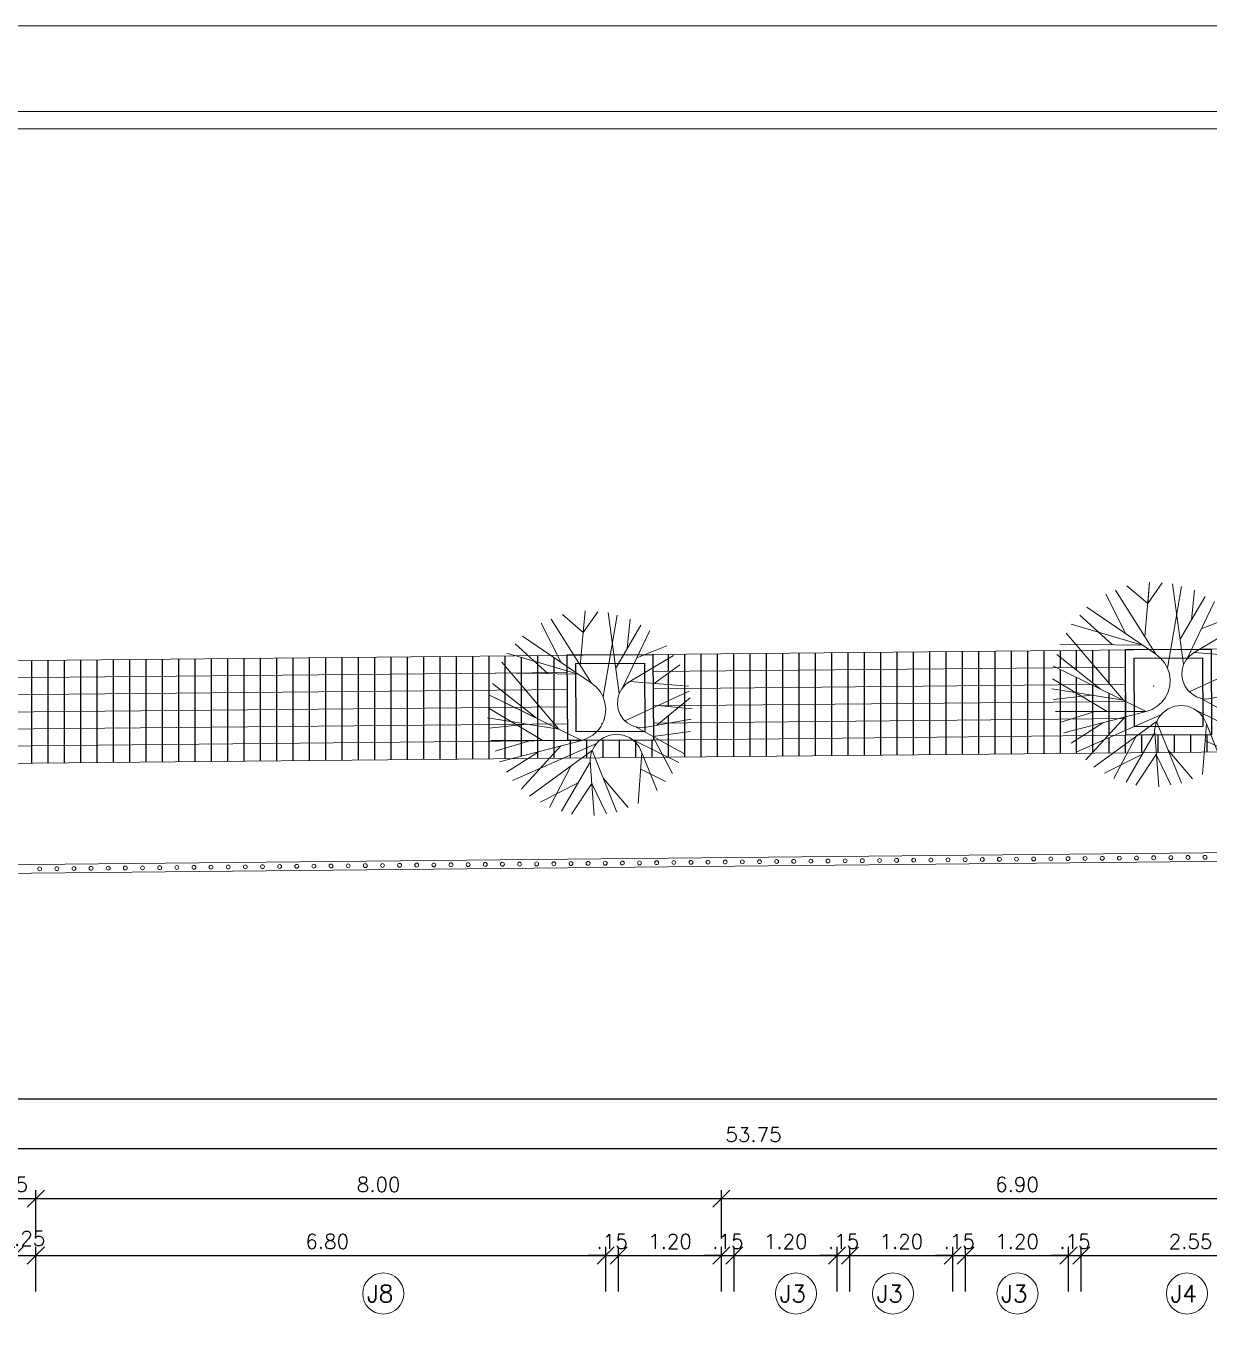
# Model space of a CAD drawing. Header units: millimetres. Extents: x 521 to 1055, y 261 to 520.
# Drawn here: x 685.69 to 699.49, y 504.78 to 519.88 of the extents above; entities that cross this region are included whole.
import ezdxf

# ---------------------------------------------------------------- set-up
doc = ezdxf.new("R2010")
doc.units = ezdxf.units.MM
doc.linetypes.add('CONTINU', pattern=[0])
doc.layers.add('0.1', color=8, linetype='Continuous', lineweight=13)
doc.styles.add('ROMANS', font='romans')
doc.styles.get("Standard").update_dxf_attribs({"font": 'romans.shx'})
doc.dimstyles.new('Fares Eng - 50', dxfattribs={"dimscale": 2, "dimtxt": 0.085, "dimasz": 0.1, "dimexe": 0.05, "dimexo": 0.05, "dimgap": 0.04, "dimtad": 1, "dimzin": 4, "dimdsep": 46, "dimtxsty": 'ROMANS', "dimblk1": 'OBLIQUE', "dimblk2": 'OBLIQUE', "dimsah": 1, "dimcen": 0.05, "dimdle": 0.05, "dimclrd": 8, "dimclre": 8, "dimclrt": 8, "dimaunit": 1, "dimadec": 0, "dimazin": 0, "dimtfac": 1, "dimtix": 1, "dimtmove": 2, "dimatfit": 0, "dimldrblk": 'OPEN90', "dimfxl": 1, "dimtolj": 1, "dimtzin": 0, "dimarcsym": 0})
pattern_1 = [(90, (279.22985, 358.23872), (-0.1905, 1e-17), [])]

# ---------------------------------------------------------------- blocks, each defined once
blk = doc.blocks.new('_OBLIQUE')
at = {"color": 0, "linetype": 'ByBlock'}
blk.add_line((-0.5, -0.5), (0.5, 0.5), dxfattribs=at)
blk = doc.blocks.new('*D34')
at = {"layer": '0.1', "color": 8, "linetype": 'CONTINU', "lineweight": -2, "transparency": 16777216}
for p, q in [((685.553, 505.115), (685.553, 505.634)), ((685.803, 505.115), (685.803, 505.634)), ((685.453, 505.534), (685.903, 505.534))]:
    blk.add_line(p, q, dxfattribs=at)
at = {"layer": 'DEFPOINTS', "color": 0, "linetype": 'CONTINU', "lineweight": -2, "transparency": 16777216}
for p in [(685.803, 505.534), (685.553, 505.015), (685.803, 505.015)]:
    blk.add_point(p, dxfattribs=at)
at = {"layer": '0.1', "color": 8, "linetype": 'CONTINU', "lineweight": -2, "transparency": 16777216, "xscale": 0.2, "yscale": 0.2, "zscale": 0.2, "rotation": 180}
blk.add_blockref('_OBLIQUE', (685.553, 505.534), dxfattribs=at)
at = {"layer": '0.1', "color": 8, "linetype": 'CONTINU', "lineweight": -2, "transparency": 16777216, "xscale": 0.2, "yscale": 0.2, "zscale": 0.2}
blk.add_blockref('_OBLIQUE', (685.803, 505.534), dxfattribs=at)
at = {"layer": '0.1', "color": 8, "linetype": 'CONTINU', "transparency": 16777216, "insert": (685.731, 505.734), "char_height": 0.17, "attachment_point": 5, "style": 'ROMANS'}
blk.add_mtext('\\A1;.25', dxfattribs=at)
blk = doc.blocks.new('_Open90')
at = {"color": 0, "linetype": 'ByBlock', "lineweight": -2}
for p, q in [((0, 0), (-1, 0)), ((-0.5, 0.5), (0, 0)), ((0, 0), (-0.5, -0.5))]:
    blk.add_line(p, q, dxfattribs=at)
blk = doc.blocks.new('*D35')
at = {"layer": '0.1', "color": 8, "linetype": 'CONTINU', "lineweight": -2, "transparency": 16777216}
for p, q in [((685.803, 505.115), (685.803, 505.634)), ((692.603, 505.115), (692.603, 505.634)), ((685.703, 505.534), (692.703, 505.534))]:
    blk.add_line(p, q, dxfattribs=at)
at = {"layer": 'DEFPOINTS', "color": 0, "linetype": 'CONTINU', "lineweight": -2, "transparency": 16777216}
for p in [(692.603, 505.534), (685.803, 505.015), (692.603, 505.015)]:
    blk.add_point(p, dxfattribs=at)
at = {"layer": '0.1', "color": 8, "linetype": 'CONTINU', "lineweight": -2, "transparency": 16777216, "xscale": 0.2, "yscale": 0.2, "zscale": 0.2, "rotation": 180}
blk.add_blockref('_OBLIQUE', (685.803, 505.534), dxfattribs=at)
at = {"layer": '0.1', "color": 8, "linetype": 'CONTINU', "lineweight": -2, "transparency": 16777216, "xscale": 0.2, "yscale": 0.2, "zscale": 0.2}
blk.add_blockref('_OBLIQUE', (692.603, 505.534), dxfattribs=at)
at = {"layer": '0.1', "color": 8, "linetype": 'CONTINU', "transparency": 16777216, "insert": (689.203, 505.699), "char_height": 0.17, "attachment_point": 5, "style": 'ROMANS'}
blk.add_mtext('\\A1;6.80', dxfattribs=at)
blk = doc.blocks.new('*D36')
at = {"layer": '0.1', "color": 8, "linetype": 'CONTINU', "lineweight": -2, "transparency": 16777216}
for p, q in [((692.453, 505.115), (692.453, 505.634)), ((692.603, 505.115), (692.603, 505.634)), ((692.453, 505.534), (692.253, 505.534)), ((692.453, 505.534), (692.603, 505.534)), ((692.603, 505.534), (692.803, 505.534))]:
    blk.add_line(p, q, dxfattribs=at)
at = {"layer": 'DEFPOINTS', "color": 0, "linetype": 'CONTINU', "lineweight": -2, "transparency": 16777216}
for p in [(692.603, 505.534), (692.453, 505.015), (692.603, 505.015)]:
    blk.add_point(p, dxfattribs=at)
at = {"layer": '0.1', "color": 8, "linetype": 'CONTINU', "lineweight": -2, "transparency": 16777216, "xscale": 0.2, "yscale": 0.2, "zscale": 0.2}
blk.add_blockref('_OBLIQUE', (692.453, 505.534), dxfattribs=at)
at = {"layer": '0.1', "color": 8, "linetype": 'CONTINU', "lineweight": -2, "transparency": 16777216, "xscale": 0.2, "yscale": 0.2, "zscale": 0.2, "rotation": 180}
blk.add_blockref('_OBLIQUE', (692.603, 505.534), dxfattribs=at)
at = {"layer": '0.1', "color": 8, "linetype": 'CONTINU', "transparency": 16777216, "insert": (692.528, 505.699), "char_height": 0.17, "attachment_point": 5, "style": 'ROMANS'}
blk.add_mtext('\\A1;.15', dxfattribs=at)
blk = doc.blocks.new('*D37')
at = {"layer": '0.1', "color": 8, "linetype": 'CONTINU', "lineweight": -2, "transparency": 16777216}
for p, q in [((692.603, 505.115), (692.603, 505.634)), ((693.803, 505.115), (693.803, 505.634)), ((692.503, 505.534), (693.903, 505.534))]:
    blk.add_line(p, q, dxfattribs=at)
at = {"layer": 'DEFPOINTS', "color": 0, "linetype": 'CONTINU', "lineweight": -2, "transparency": 16777216}
for p in [(693.803, 505.534), (692.603, 505.015), (693.803, 505.015)]:
    blk.add_point(p, dxfattribs=at)
at = {"layer": '0.1', "color": 8, "linetype": 'CONTINU', "lineweight": -2, "transparency": 16777216, "xscale": 0.2, "yscale": 0.2, "zscale": 0.2, "rotation": 180}
blk.add_blockref('_OBLIQUE', (692.603, 505.534), dxfattribs=at)
at = {"layer": '0.1', "color": 8, "linetype": 'CONTINU', "lineweight": -2, "transparency": 16777216, "xscale": 0.2, "yscale": 0.2, "zscale": 0.2}
blk.add_blockref('_OBLIQUE', (693.803, 505.534), dxfattribs=at)
at = {"layer": '0.1', "color": 8, "linetype": 'CONTINU', "transparency": 16777216, "insert": (693.203, 505.699), "char_height": 0.17, "attachment_point": 5, "style": 'ROMANS'}
blk.add_mtext('\\A1;1.20', dxfattribs=at)
blk = doc.blocks.new('*D38')
at = {"layer": '0.1', "color": 8, "linetype": 'CONTINU', "lineweight": -2, "transparency": 16777216}
for p, q in [((693.803, 505.115), (693.803, 505.634)), ((693.953, 505.115), (693.953, 505.634)), ((693.803, 505.534), (693.603, 505.534)), ((693.803, 505.534), (693.953, 505.534)), ((693.953, 505.534), (694.153, 505.534))]:
    blk.add_line(p, q, dxfattribs=at)
at = {"layer": 'DEFPOINTS', "color": 0, "linetype": 'CONTINU', "lineweight": -2, "transparency": 16777216}
for p in [(693.953, 505.534), (693.803, 505.015), (693.953, 505.015)]:
    blk.add_point(p, dxfattribs=at)
at = {"layer": '0.1', "color": 8, "linetype": 'CONTINU', "lineweight": -2, "transparency": 16777216, "xscale": 0.2, "yscale": 0.2, "zscale": 0.2}
blk.add_blockref('_OBLIQUE', (693.803, 505.534), dxfattribs=at)
at = {"layer": '0.1', "color": 8, "linetype": 'CONTINU', "lineweight": -2, "transparency": 16777216, "xscale": 0.2, "yscale": 0.2, "zscale": 0.2, "rotation": 180}
blk.add_blockref('_OBLIQUE', (693.953, 505.534), dxfattribs=at)
at = {"layer": '0.1', "color": 8, "linetype": 'CONTINU', "transparency": 16777216, "insert": (693.878, 505.699), "char_height": 0.17, "attachment_point": 5, "style": 'ROMANS'}
blk.add_mtext('\\A1;.15', dxfattribs=at)
blk = doc.blocks.new('*D39')
at = {"layer": '0.1', "color": 8, "linetype": 'CONTINU', "lineweight": -2, "transparency": 16777216}
for p, q in [((693.953, 505.115), (693.953, 505.634)), ((695.153, 505.115), (695.153, 505.634)), ((693.853, 505.534), (695.253, 505.534))]:
    blk.add_line(p, q, dxfattribs=at)
at = {"layer": 'DEFPOINTS', "color": 0, "linetype": 'CONTINU', "lineweight": -2, "transparency": 16777216}
for p in [(695.153, 505.534), (693.953, 505.015), (695.153, 505.015)]:
    blk.add_point(p, dxfattribs=at)
at = {"layer": '0.1', "color": 8, "linetype": 'CONTINU', "lineweight": -2, "transparency": 16777216, "xscale": 0.2, "yscale": 0.2, "zscale": 0.2, "rotation": 180}
blk.add_blockref('_OBLIQUE', (693.953, 505.534), dxfattribs=at)
at = {"layer": '0.1', "color": 8, "linetype": 'CONTINU', "lineweight": -2, "transparency": 16777216, "xscale": 0.2, "yscale": 0.2, "zscale": 0.2}
blk.add_blockref('_OBLIQUE', (695.153, 505.534), dxfattribs=at)
at = {"layer": '0.1', "color": 8, "linetype": 'CONTINU', "transparency": 16777216, "insert": (694.553, 505.699), "char_height": 0.17, "attachment_point": 5, "style": 'ROMANS'}
blk.add_mtext('\\A1;1.20', dxfattribs=at)
blk = doc.blocks.new('*D40')
at = {"layer": '0.1', "color": 8, "linetype": 'CONTINU', "lineweight": -2, "transparency": 16777216}
for p, q in [((695.153, 505.115), (695.153, 505.634)), ((695.303, 505.115), (695.303, 505.634)), ((695.153, 505.534), (694.953, 505.534)), ((695.153, 505.534), (695.303, 505.534)), ((695.303, 505.534), (695.503, 505.534))]:
    blk.add_line(p, q, dxfattribs=at)
at = {"layer": 'DEFPOINTS', "color": 0, "linetype": 'CONTINU', "lineweight": -2, "transparency": 16777216}
for p in [(695.303, 505.534), (695.153, 505.015), (695.303, 505.015)]:
    blk.add_point(p, dxfattribs=at)
at = {"layer": '0.1', "color": 8, "linetype": 'CONTINU', "lineweight": -2, "transparency": 16777216, "xscale": 0.2, "yscale": 0.2, "zscale": 0.2}
blk.add_blockref('_OBLIQUE', (695.153, 505.534), dxfattribs=at)
at = {"layer": '0.1', "color": 8, "linetype": 'CONTINU', "lineweight": -2, "transparency": 16777216, "xscale": 0.2, "yscale": 0.2, "zscale": 0.2, "rotation": 180}
blk.add_blockref('_OBLIQUE', (695.303, 505.534), dxfattribs=at)
at = {"layer": '0.1', "color": 8, "linetype": 'CONTINU', "transparency": 16777216, "insert": (695.228, 505.699), "char_height": 0.17, "attachment_point": 5, "style": 'ROMANS'}
blk.add_mtext('\\A1;.15', dxfattribs=at)
blk = doc.blocks.new('*D41')
at = {"layer": '0.1', "color": 8, "linetype": 'CONTINU', "lineweight": -2, "transparency": 16777216}
for p, q in [((695.303, 505.115), (695.303, 505.634)), ((696.503, 505.115), (696.503, 505.634)), ((695.203, 505.534), (696.603, 505.534))]:
    blk.add_line(p, q, dxfattribs=at)
at = {"layer": 'DEFPOINTS', "color": 0, "linetype": 'CONTINU', "lineweight": -2, "transparency": 16777216}
for p in [(696.503, 505.534), (695.303, 505.015), (696.503, 505.015)]:
    blk.add_point(p, dxfattribs=at)
at = {"layer": '0.1', "color": 8, "linetype": 'CONTINU', "lineweight": -2, "transparency": 16777216, "xscale": 0.2, "yscale": 0.2, "zscale": 0.2, "rotation": 180}
blk.add_blockref('_OBLIQUE', (695.303, 505.534), dxfattribs=at)
at = {"layer": '0.1', "color": 8, "linetype": 'CONTINU', "lineweight": -2, "transparency": 16777216, "xscale": 0.2, "yscale": 0.2, "zscale": 0.2}
blk.add_blockref('_OBLIQUE', (696.503, 505.534), dxfattribs=at)
at = {"layer": '0.1', "color": 8, "linetype": 'CONTINU', "transparency": 16777216, "insert": (695.903, 505.699), "char_height": 0.17, "attachment_point": 5, "style": 'ROMANS'}
blk.add_mtext('\\A1;1.20', dxfattribs=at)
blk = doc.blocks.new('*D42')
at = {"layer": '0.1', "color": 8, "linetype": 'CONTINU', "lineweight": -2, "transparency": 16777216}
for p, q in [((696.503, 505.115), (696.503, 505.634)), ((696.653, 505.115), (696.653, 505.634)), ((696.503, 505.534), (696.303, 505.534)), ((696.503, 505.534), (696.653, 505.534)), ((696.653, 505.534), (696.853, 505.534))]:
    blk.add_line(p, q, dxfattribs=at)
at = {"layer": 'DEFPOINTS', "color": 0, "linetype": 'CONTINU', "lineweight": -2, "transparency": 16777216}
for p in [(696.653, 505.534), (696.503, 505.015), (696.653, 505.015)]:
    blk.add_point(p, dxfattribs=at)
at = {"layer": '0.1', "color": 8, "linetype": 'CONTINU', "lineweight": -2, "transparency": 16777216, "xscale": 0.2, "yscale": 0.2, "zscale": 0.2}
blk.add_blockref('_OBLIQUE', (696.503, 505.534), dxfattribs=at)
at = {"layer": '0.1', "color": 8, "linetype": 'CONTINU', "lineweight": -2, "transparency": 16777216, "xscale": 0.2, "yscale": 0.2, "zscale": 0.2, "rotation": 180}
blk.add_blockref('_OBLIQUE', (696.653, 505.534), dxfattribs=at)
at = {"layer": '0.1', "color": 8, "linetype": 'CONTINU', "transparency": 16777216, "insert": (696.578, 505.699), "char_height": 0.17, "attachment_point": 5, "style": 'ROMANS'}
blk.add_mtext('\\A1;.15', dxfattribs=at)
blk = doc.blocks.new('*D43')
at = {"layer": '0.1', "color": 8, "linetype": 'CONTINU', "lineweight": -2, "transparency": 16777216}
for p, q in [((696.653, 505.115), (696.653, 505.634)), ((697.853, 505.115), (697.853, 505.634)), ((696.553, 505.534), (697.953, 505.534))]:
    blk.add_line(p, q, dxfattribs=at)
at = {"layer": 'DEFPOINTS', "color": 0, "linetype": 'CONTINU', "lineweight": -2, "transparency": 16777216}
for p in [(697.853, 505.534), (696.653, 505.015), (697.853, 505.015)]:
    blk.add_point(p, dxfattribs=at)
at = {"layer": '0.1', "color": 8, "linetype": 'CONTINU', "lineweight": -2, "transparency": 16777216, "xscale": 0.2, "yscale": 0.2, "zscale": 0.2, "rotation": 180}
blk.add_blockref('_OBLIQUE', (696.653, 505.534), dxfattribs=at)
at = {"layer": '0.1', "color": 8, "linetype": 'CONTINU', "lineweight": -2, "transparency": 16777216, "xscale": 0.2, "yscale": 0.2, "zscale": 0.2}
blk.add_blockref('_OBLIQUE', (697.853, 505.534), dxfattribs=at)
at = {"layer": '0.1', "color": 8, "linetype": 'CONTINU', "transparency": 16777216, "insert": (697.253, 505.699), "char_height": 0.17, "attachment_point": 5, "style": 'ROMANS'}
blk.add_mtext('\\A1;1.20', dxfattribs=at)
blk = doc.blocks.new('*D44')
at = {"layer": '0.1', "color": 8, "linetype": 'CONTINU', "lineweight": -2, "transparency": 16777216}
for p, q in [((697.853, 505.115), (697.853, 505.634)), ((698.003, 505.115), (698.003, 505.634)), ((697.853, 505.534), (697.653, 505.534)), ((697.853, 505.534), (698.003, 505.534)), ((698.003, 505.534), (698.203, 505.534))]:
    blk.add_line(p, q, dxfattribs=at)
at = {"layer": 'DEFPOINTS', "color": 0, "linetype": 'CONTINU', "lineweight": -2, "transparency": 16777216}
for p in [(698.003, 505.534), (697.853, 505.015), (698.003, 505.015)]:
    blk.add_point(p, dxfattribs=at)
at = {"layer": '0.1', "color": 8, "linetype": 'CONTINU', "lineweight": -2, "transparency": 16777216, "xscale": 0.2, "yscale": 0.2, "zscale": 0.2}
blk.add_blockref('_OBLIQUE', (697.853, 505.534), dxfattribs=at)
at = {"layer": '0.1', "color": 8, "linetype": 'CONTINU', "lineweight": -2, "transparency": 16777216, "xscale": 0.2, "yscale": 0.2, "zscale": 0.2, "rotation": 180}
blk.add_blockref('_OBLIQUE', (698.003, 505.534), dxfattribs=at)
at = {"layer": '0.1', "color": 8, "linetype": 'CONTINU', "transparency": 16777216, "insert": (697.928, 505.699), "char_height": 0.17, "attachment_point": 5, "style": 'ROMANS'}
blk.add_mtext('\\A1;.15', dxfattribs=at)
blk = doc.blocks.new('*D45')
at = {"layer": '0.1', "color": 8, "linetype": 'CONTINU', "lineweight": -2, "transparency": 16777216}
for p, q in [((698.003, 505.115), (698.003, 505.634)), ((700.553, 505.115), (700.553, 505.634)), ((697.903, 505.534), (700.653, 505.534))]:
    blk.add_line(p, q, dxfattribs=at)
at = {"layer": 'DEFPOINTS', "color": 0, "linetype": 'CONTINU', "lineweight": -2, "transparency": 16777216}
for p in [(700.553, 505.534), (698.003, 505.015), (700.553, 505.015)]:
    blk.add_point(p, dxfattribs=at)
at = {"layer": '0.1', "color": 8, "linetype": 'CONTINU', "lineweight": -2, "transparency": 16777216, "xscale": 0.2, "yscale": 0.2, "zscale": 0.2, "rotation": 180}
blk.add_blockref('_OBLIQUE', (698.003, 505.534), dxfattribs=at)
at = {"layer": '0.1', "color": 8, "linetype": 'CONTINU', "lineweight": -2, "transparency": 16777216, "xscale": 0.2, "yscale": 0.2, "zscale": 0.2}
blk.add_blockref('_OBLIQUE', (700.553, 505.534), dxfattribs=at)
at = {"layer": '0.1', "color": 8, "linetype": 'CONTINU', "transparency": 16777216, "insert": (699.278, 505.699), "char_height": 0.17, "attachment_point": 5, "style": 'ROMANS'}
blk.add_mtext('\\A1;2.55', dxfattribs=at)
blk = doc.blocks.new('*D60')
at = {"layer": '0.1', "color": 8, "linetype": 'CONTINU', "lineweight": -2, "transparency": 16777216}
for p, q in [((685.253, 505.734), (685.253, 506.299)), ((685.803, 505.734), (685.803, 506.299)), ((685.153, 506.199), (685.903, 506.199))]:
    blk.add_line(p, q, dxfattribs=at)
at = {"layer": 'DEFPOINTS', "color": 0, "linetype": 'CONTINU', "lineweight": -2, "transparency": 16777216}
for p in [(685.803, 506.199), (685.253, 505.634), (685.803, 505.634)]:
    blk.add_point(p, dxfattribs=at)
at = {"layer": '0.1', "color": 8, "linetype": 'CONTINU', "lineweight": -2, "transparency": 16777216, "xscale": 0.2, "yscale": 0.2, "zscale": 0.2, "rotation": 180}
blk.add_blockref('_OBLIQUE', (685.253, 506.199), dxfattribs=at)
at = {"layer": '0.1', "color": 8, "linetype": 'CONTINU', "lineweight": -2, "transparency": 16777216, "xscale": 0.2, "yscale": 0.2, "zscale": 0.2}
blk.add_blockref('_OBLIQUE', (685.803, 506.199), dxfattribs=at)
at = {"layer": '0.1', "color": 8, "linetype": 'CONTINU', "transparency": 16777216, "insert": (685.528, 506.364), "char_height": 0.17, "attachment_point": 5, "style": 'ROMANS'}
blk.add_mtext('\\A1;.55', dxfattribs=at)
blk = doc.blocks.new('*D61')
at = {"layer": '0.1', "color": 8, "linetype": 'CONTINU', "lineweight": -2, "transparency": 16777216}
for p, q in [((685.803, 505.734), (685.803, 506.299)), ((693.803, 505.734), (693.803, 506.299)), ((685.703, 506.199), (693.903, 506.199))]:
    blk.add_line(p, q, dxfattribs=at)
at = {"layer": 'DEFPOINTS', "color": 0, "linetype": 'CONTINU', "lineweight": -2, "transparency": 16777216}
for p in [(693.803, 506.199), (685.803, 505.634), (693.803, 505.634)]:
    blk.add_point(p, dxfattribs=at)
at = {"layer": '0.1', "color": 8, "linetype": 'CONTINU', "lineweight": -2, "transparency": 16777216, "xscale": 0.2, "yscale": 0.2, "zscale": 0.2, "rotation": 180}
blk.add_blockref('_OBLIQUE', (685.803, 506.199), dxfattribs=at)
at = {"layer": '0.1', "color": 8, "linetype": 'CONTINU', "lineweight": -2, "transparency": 16777216, "xscale": 0.2, "yscale": 0.2, "zscale": 0.2}
blk.add_blockref('_OBLIQUE', (693.803, 506.199), dxfattribs=at)
at = {"layer": '0.1', "color": 8, "linetype": 'CONTINU', "transparency": 16777216, "insert": (689.803, 506.364), "char_height": 0.17, "attachment_point": 5, "style": 'ROMANS'}
blk.add_mtext('\\A1;8.00', dxfattribs=at)
blk = doc.blocks.new('*D62')
at = {"layer": '0.1', "color": 8, "linetype": 'CONTINU', "lineweight": -2, "transparency": 16777216}
for p, q in [((693.803, 505.734), (693.803, 506.299)), ((700.703, 505.734), (700.703, 506.299)), ((693.703, 506.199), (700.803, 506.199))]:
    blk.add_line(p, q, dxfattribs=at)
at = {"layer": 'DEFPOINTS', "color": 0, "linetype": 'CONTINU', "lineweight": -2, "transparency": 16777216}
for p in [(700.703, 506.199), (693.803, 505.634), (700.703, 505.634)]:
    blk.add_point(p, dxfattribs=at)
at = {"layer": '0.1', "color": 8, "linetype": 'CONTINU', "lineweight": -2, "transparency": 16777216, "xscale": 0.2, "yscale": 0.2, "zscale": 0.2, "rotation": 180}
blk.add_blockref('_OBLIQUE', (693.803, 506.199), dxfattribs=at)
at = {"layer": '0.1', "color": 8, "linetype": 'CONTINU', "lineweight": -2, "transparency": 16777216, "xscale": 0.2, "yscale": 0.2, "zscale": 0.2}
blk.add_blockref('_OBLIQUE', (700.703, 506.199), dxfattribs=at)
at = {"layer": '0.1', "color": 8, "linetype": 'CONTINU', "transparency": 16777216, "insert": (697.253, 506.364), "char_height": 0.17, "attachment_point": 5, "style": 'ROMANS'}
blk.add_mtext('\\A1;6.90', dxfattribs=at)
blk = doc.blocks.new('*D66')
at = {"layer": '0.1', "color": 8, "linetype": 'CONTINU', "lineweight": -2, "transparency": 16777216}
for p, q in [((721.153, 506.78), (667.203, 506.78)), ((667.303, 506.399), (667.303, 506.88)), ((721.053, 506.299), (721.053, 506.88))]:
    blk.add_line(p, q, dxfattribs=at)
at = {"layer": 'DEFPOINTS', "color": 0, "linetype": 'CONTINU', "lineweight": -2, "transparency": 16777216}
for p in [(667.303, 506.78), (667.303, 506.299), (721.053, 506.199)]:
    blk.add_point(p, dxfattribs=at)
at = {"layer": '0.1', "color": 8, "linetype": 'CONTINU', "lineweight": -2, "transparency": 16777216, "xscale": 0.2, "yscale": 0.2, "zscale": 0.2, "rotation": 180}
blk.add_blockref('_OBLIQUE', (667.303, 506.78), dxfattribs=at)
at = {"layer": '0.1', "color": 8, "linetype": 'CONTINU', "lineweight": -2, "transparency": 16777216, "xscale": 0.2, "yscale": 0.2, "zscale": 0.2}
blk.add_blockref('_OBLIQUE', (721.053, 506.78), dxfattribs=at)
at = {"layer": '0.1', "color": 8, "linetype": 'CONTINU', "transparency": 16777216, "insert": (694.178, 506.945), "char_height": 0.17, "attachment_point": 5, "style": 'ROMANS'}
blk.add_mtext('\\A1;53.75', dxfattribs=at)
blk = doc.blocks.new('*D68')
at = {"layer": '0.1', "color": 8, "linetype": 'CONTINU', "lineweight": -2, "transparency": 16777216}
for p, q in [((667.203, 507.364), (755.553, 507.364)), ((667.303, 506.98), (667.303, 507.464)), ((755.453, 506.98), (755.453, 507.464))]:
    blk.add_line(p, q, dxfattribs=at)
at = {"layer": 'DEFPOINTS', "color": 0, "linetype": 'CONTINU', "lineweight": -2, "transparency": 16777216}
for p in [(755.453, 507.364), (667.303, 506.88), (755.453, 506.88)]:
    blk.add_point(p, dxfattribs=at)
at = {"layer": '0.1', "color": 8, "linetype": 'CONTINU', "lineweight": -2, "transparency": 16777216, "xscale": 0.2, "yscale": 0.2, "zscale": 0.2, "rotation": 180}
blk.add_blockref('_OBLIQUE', (667.303, 507.364), dxfattribs=at)
at = {"layer": '0.1', "color": 8, "linetype": 'CONTINU', "lineweight": -2, "transparency": 16777216, "xscale": 0.2, "yscale": 0.2, "zscale": 0.2}
blk.add_blockref('_OBLIQUE', (755.453, 507.364), dxfattribs=at)
at = {"layer": '0.1', "color": 8, "linetype": 'CONTINU', "transparency": 16777216, "insert": (711.378, 507.529), "char_height": 0.17, "attachment_point": 5, "style": 'ROMANS'}
blk.add_mtext('\\A1;88.15', dxfattribs=at)
blk = doc.blocks.new('ARV1')
for p, q in [((-0.1407, 1.4161), (0.0989, 1.7605)), ((0.4634, 0.4005), (0.2709, 1.7498)), ((-0.5054, 0.9113), (-0.8423, 1.5681)), ((0.1949, 0.3431), (0.4235, 1.7048)), ((0.4031, 0.8237), (0.8191, 1.5396)), ((0.5923, 1.1492), (0.6377, 1.6415)), ((0.5168, 0.4952), (0.9711, 1.4544)), ((-0.7238, 0.7245), (-1.2729, 1.2194)), ((0.755, 0.9984), (1.2545, 1.1977)), ((1.0437, 0.573), (1.4738, 0.8844)), ((0.5591, -0.0523), (1.6313, 0.447)), ((1.095, -0.1252), (1.6493, 0.337)), ((-0.8061, -0.388), (-1.7211, 0.152)), ((1.1112, 0.2048), (1.6793, 0.1529)), ((-1.0745, -0.1172), (-1.7031, -0.1904)), ((0.7476, -0.1574), (1.5471, -0.5954)), ((0.8557, -0.1699), (1.6686, -0.0184)), ((-1.0074, -0.3893), (-1.5974, -0.572)), ((0.6958, -0.3704), (1.4637, -0.7442)), ((-0.8667, -0.5727), (-1.4069, -0.9182)), ((0.0893, -0.4358), (-1.3067, -1.0613)), ((-0.506, -0.477), (-1.1567, -1.1971)), ((-0.3293, -0.8064), (-0.6899, -1.5051)), ((-0.0159, -0.7468), (-0.4854, -1.5654)), ((-0.0071, -0.8135), (0.0586, -1.6373)), ((0.83, -0.8592), (1.2412, -1.0601)), ((0.2097, -1.0193), (0.6221, -1.4999)), ((-0.2148, -1.0934), (-0.845, -1.418))]:
    blk.add_line(p, q)
for points in [[(-0.1872, 0.8633), (-0.1108, 1.7737), (-0.1407, 1.4161), (-0.4881, 1.7122)], [(-1.1556, 1.349), (-0.0013, 0.5719), (-0.6793, 1.6344)], [(-1.7315, -0.0163), (-0.5369, -0.1994), (-1.4972, 0.9138)], [(-1.4123, 1.0654), (-0.2215, 0.7202), (-1.5994, 0.732)], [(1.365, 1.0398), (0.638, 0.6035), (1.6177, 0.5303)], [(-1.67, -0.3938), (-0.1549, -0.3836), (-1.7076, 0.3652), (-0.9208, -0.0143), (-1.6507, 0.558)], [(-0.1549, -0.3836), (-0.0593, -0.3487), (0.0278, -0.2962), (0.1033, -0.2277), (0.1642, -0.1462), (0.2083, -0.0545), (0.2342, 0.044), (0.2404, 0.1456), (0.2272, 0.2464), (0.1949, 0.3431), (0.1448, 0.4315), (0.0786, 0.5088), (-0.0013, 0.5719)], [(0.8557, -0.1699), (0.7651, -0.1613), (0.679, -0.1335), (0.6007, -0.0877), (0.5344, -0.0259), (0.483, 0.0489), (0.4489, 0.1331), (0.434, 0.2225), (0.439, 0.3131), (0.4634, 0.4005), (0.5062, 0.4804), (0.5654, 0.5493), (0.638, 0.6035)], [(-0.1549, -0.3836), (-0.1549, -0.3836), (-1.526, -0.748)], [(0.849, -0.5865), (0.8014, -0.4854), (0.7301, -0.3991), (0.6394, -0.3338), (0.5353, -0.2931), (0.4242, -0.2796), (0.3134, -0.2945), (0.2099, -0.3365), (0.12, -0.4031), (0.0498, -0.4901), (0.0033, -0.5918), (-0.016, -0.702), (-0.0071, -0.8135)], [(1.36, -0.9289), (1.0306, -0.3125), (1.6553, -0.2288)], [(-1.0233, -1.3179), (0.0189, -0.5497), (0.436, -1.5757)], [(1.1033, -1.2124), (0.849, -0.5865), (0.79, -1.4316)], [(-0.3231, -1.6133), (0.0157, -1.1009), (0.262, -1.6039)]]:
    blk.add_lwpolyline(points)

msp = doc.modelspace()

# ---------------------------------------------------------------- hatches: boundary and pattern name
at = {"layer": '0.1', "linetype": 'CONTINU', "lineweight": -2}
h = msp.add_hatch(dxfattribs=at)
h.set_pattern_fill('LINE,_O', color=8, scale=0.06, angle=90, double=1)
h.set_pattern_definition(pattern_1)
h.paths.add_polyline_path([(691.34994, 512.33041), (691.22908, 512.33208), (674.32022, 512.17228), (674.20501, 512.08979), (674.11757, 512.09678), (674.11918, 511.77126), (674.25074, 511.83169), (674.49008, 511.80855), (674.23808, 511.60066), (674.12013, 511.57932), (674.12047, 511.50983), (674.36757, 511.37277), (691.55681, 511.53956), (691.57746, 511.54584), (691.71845, 511.54604), (691.35132, 511.76532), (691.9076, 511.67706)])
h.paths.add_polyline_path([(691.61914, 512.47114), (691.40723, 512.53378), (674.35967, 512.37267), (674.11692, 512.22872), (674.11721, 512.17037), (691.76623, 512.33716)])
h.paths.add_polyline_path([(692.16664, 511.54472), (692.00905, 511.54395), (674.24429, 511.37157), (674.303, 511.26032), (674.47877, 511.17361), (691.35332, 511.33313)])
h = msp.add_hatch(dxfattribs=at)
h.set_pattern_fill('LINE,_O', color=8, scale=0.06, angle=90, double=1)
h.set_pattern_definition(pattern_1)
h.paths.add_polyline_path([(691.61914, 512.47114), (691.76623, 512.33716), (692.00512, 512.33942), (692.00504, 512.35707)])
h.paths.add_polyline_path([(691.81154, 512.5376), (691.5489, 512.53512), (691.61914, 512.47114), (692.00504, 512.35707), (692.00479, 512.40602)])
h.paths.add_polyline_path([(692.00521, 512.32136), (691.34994, 512.33041), (691.51691, 512.13479), (692.00611, 512.13942)])
h.paths.add_polyline_path([(692.00611, 512.13942), (691.51691, 512.13479), (691.68626, 511.93639), (692.0071, 511.93942)])
h.paths.add_polyline_path([(692.0071, 511.93942), (691.68626, 511.93639), (691.8556, 511.73798), (692.00808, 511.73942)])
h.paths.add_polyline_path([(691.90764, 511.67705), (691.5423, 511.73502), (691.51525, 511.73476), (691.42017, 511.7242), (691.71845, 511.54604), (692.00903, 511.54647), (692.00863, 511.6277)])
h.paths.add_polyline_path([(692.00808, 511.73942), (691.8556, 511.73798), (691.90757, 511.67709), (692.00863, 511.6277)])
h.paths.add_polyline_path([(691.78437, 511.7373), (691.5423, 511.73502), (691.9076, 511.67706), (691.90757, 511.67709)])
h.paths.add_polyline_path([(691.92828, 511.48271), (691.67522, 511.41688), (691.54563, 511.33495), (691.7955, 511.33731)])
h.paths.add_polyline_path([(692.29536, 511.42981), (692.29655, 511.42685), (692.31721, 511.47142), (692.36667, 511.53206), (692.38543, 511.5458), (692.16664, 511.54472), (691.92828, 511.48271), (691.7955, 511.33731), (692.17338, 511.34088)])
h.paths.add_polyline_path([(692.28429, 511.4004), (692.29655, 511.42685), (692.29536, 511.42981), (692.17338, 511.34088), (692.27371, 511.34183)], flags=17)
h.paths.add_polyline_path([(692.87629, 511.401), (692.84334, 511.47195), (692.79375, 511.53262), (692.77301, 511.54772), (692.38543, 511.5458), (692.36667, 511.53206), (692.31721, 511.47142), (692.29655, 511.42685), (692.33038, 511.34237), (692.87227, 511.34749)])
h.paths.add_polyline_path([(692.78015, 511.54775), (692.77301, 511.54772), (692.79375, 511.53262), (692.84334, 511.47195), (692.87629, 511.401), (692.89761, 511.34773), (693.13221, 511.34995), (693.11499, 511.38258)])
h.paths.add_polyline_path([(693.02714, 511.54907), (693.00903, 511.54888), (692.78015, 511.54775), (693.11499, 511.38258)])
h = msp.add_hatch(dxfattribs=at)
h.set_pattern_fill('LINE,_O', color=8, scale=0.06, angle=90, double=1)
h.set_pattern_definition(pattern_1)
h.paths.add_polyline_path([(697.99782, 512.59606), (693.0041, 512.54887), (693.00509, 512.34887), (698.16717, 512.39765)])
h.paths.add_polyline_path([(698.22659, 512.14492), (698.22673, 512.14481), (697.71816, 512.39341), (693.2108, 512.35081), (693.01701, 512.21204), (693.00576, 512.21294), (693.00716, 511.92842), (693.06274, 511.95394), (693.30207, 511.93081), (693.05007, 511.72291), (693.00821, 511.71534), (693.00883, 511.58973), (693.08113, 511.54962), (698.01992, 511.60034), (698.2624, 511.75364), (698.52173, 511.82111), (698.52142, 511.88313), (698.30563, 511.88281), (697.9385, 512.10208), (698.49478, 512.01383), (698.49475, 512.01385)])
h.paths.add_polyline_path([(693.02714, 511.54907), (693.11499, 511.38258), (693.18022, 511.3504), (698.12982, 511.39719), (698.31814, 511.6034)])
h = msp.add_hatch(dxfattribs=at)
h.set_pattern_fill('LINE,_O', color=8, scale=0.06, angle=90, double=1)
h.set_pattern_definition(pattern_1)
h.paths.add_polyline_path([(698.51788, 512.60098), (697.99782, 512.59606), (698.16717, 512.39765), (698.51887, 512.40098)])
h.paths.add_polyline_path([(698.51887, 512.40098), (698.16717, 512.39765), (698.33652, 512.19924), (698.51986, 512.20098)])
h.paths.add_polyline_path([(698.16717, 512.39765), (697.91078, 512.39523), (698.16015, 512.19758), (698.33652, 512.19924)])
h.paths.add_polyline_path([(698.51986, 512.20098), (698.33652, 512.19924), (698.49475, 512.01385), (698.52084, 512.0011)])
h.paths.add_polyline_path([(698.22659, 512.14492), (698.22673, 512.14481), (698.11956, 512.19719), (697.78456, 512.19403), (697.9385, 512.10208), (698.49478, 512.01383), (698.49475, 512.01385)])
h.paths.add_polyline_path([(698.11928, 512.0734), (698.00735, 512.06096), (698.11421, 511.99713), (698.52084, 512.00098), (698.52084, 512.0011), (698.49482, 512.01382)])
h.paths.add_polyline_path([(698.52084, 512.00098), (698.11421, 511.99713), (698.30563, 511.88281), (698.52142, 511.88313)])
h.paths.add_polyline_path([(698.52142, 511.88313), (698.16464, 511.8826), (697.87599, 511.79487), (698.44143, 511.80022), (698.52173, 511.82111)])
h.paths.add_polyline_path([(698.49836, 511.80076), (698.44143, 511.80022), (698.2624, 511.75364), (698.01992, 511.60034), (698.31814, 511.6034)])
h.paths.add_polyline_path([(698.5225, 511.66504), (698.52183, 511.80098), (698.49836, 511.80076), (698.31814, 511.6034), (698.38453, 511.60409)])
h.paths.add_polyline_path([(698.66254, 511.60619), (698.52279, 511.60551), (698.38453, 511.60409), (698.27428, 511.55538), (698.12982, 511.39719), (698.37908, 511.39954)])
h.paths.add_polyline_path([(698.63789, 511.58822), (698.37908, 511.39954), (698.54005, 511.40107)], flags=16)
h.paths.add_polyline_path([(698.84489, 511.60709), (698.66254, 511.60619), (698.63789, 511.58822), (698.54005, 511.40107), (698.72631, 511.40283)])
h.paths.add_polyline_path([(698.86337, 511.58202), (698.8615, 511.60718), (698.84489, 511.60709), (698.72631, 511.40283), (698.87661, 511.40425)])
h.paths.add_polyline_path([(698.9462, 511.60759), (698.8615, 511.60718), (698.86337, 511.58202), (698.87661, 511.40425), (699.02706, 511.40567)])
h.paths.add_polyline_path([(699.45388, 511.6101), (698.9462, 511.60759), (699.01452, 511.437), (699.041, 511.4058), (699.43882, 511.40956)])
h.paths.add_polyline_path([(699.56224, 511.49097), (699.44914, 511.54696), (699.43882, 511.40956), (699.59423, 511.41103)])
h.paths.add_polyline_path([(699.51444, 511.6104), (699.45388, 511.6101), (699.44914, 511.54696), (699.56224, 511.49097)])
h.paths.add_polyline_path([(699.70217, 511.71934), (699.5218, 511.80832), (699.52278, 511.61044), (699.75838, 511.61281)])
h.paths.add_polyline_path([(699.82346, 512.2133), (699.51982, 512.21043), (699.52067, 512.03858), (699.63725, 512.05968)])
h.paths.add_polyline_path([(699.88925, 512.26758), (699.64991, 512.29071), (699.51972, 512.23091), (699.51982, 512.21043), (699.82346, 512.2133)])
h.paths.add_polyline_path([(699.9188, 512.41421), (699.51883, 512.41043), (699.51972, 512.23091)])

# ---------------------------------------------------------------- linework, layer by layer
at = {"layer": '0.1', "color": 8}
for p, q in [((669.19547, 512.32386), (745.18028, 513.04196)), ((674.11721, 512.17037), (692.00512, 512.33942)), ((693.00509, 512.34887), (698.51887, 512.40098)), ((693.00698, 512.14888), (698.52076, 512.20099)), ((674.1191, 511.97037), (692.00701, 512.13943)), ((674.12099, 511.77038), (692.0089, 511.93944)), ((693.00887, 511.94889), (698.52265, 512.00099)), ((674.12288, 511.57039), (692.01079, 511.73944)), ((693.01076, 511.74889), (698.52454, 511.801)), ((670.93746, 511.14014), (731.43393, 511.71201)), ((693.00903, 511.54888), (698.52279, 511.60551)), ((674.12116, 511.37038), (692.00905, 511.54395)), ((715.45272, 510.39162), (669.22591, 509.93167)), ((715.35272, 510.29062), (669.26895, 509.83209))]:
    msp.add_line(p, q, dxfattribs=at)
for points in [[(782.16805, 519.88495), (655.96365, 519.88495), (655.96365, 435.88495), (782.16805, 435.88495)], [(658.46365, 436.88495), (658.46365, 518.88495), (781.16805, 518.88495), (781.16805, 436.88495)]]:
    msp.add_lwpolyline(points, close=True, dxfattribs=at)
msp.add_lwpolyline([(765.34805, 517.68495, 0.41421356), (764.34805, 518.68495), (659.66365, 518.68495, 0.41421356), (658.66365, 517.68495), (658.66365, 444.08495, 0.41421356), (659.66365, 443.08495), (764.34805, 443.08495, 0.41421356), (765.34805, 444.08495)], format="xyb", close=True, dxfattribs=at)
at = {"layer": '0.1', "color": 8, "linetype": 'CONTINU', "lineweight": -2}
for points in [[(693.0041, 512.54887), (693.00903, 511.54888), (692.00905, 511.54395), (692.00411, 512.54393), (693.0041, 512.54887)], [(699.51785, 512.61043), (699.52278, 511.61044), (698.52279, 511.60551), (698.51786, 512.60549), (699.51785, 512.61043)], [(699.41834, 512.50993), (699.42229, 511.70994), (698.6223, 511.706), (698.61835, 512.50599), (699.41834, 512.50993)], [(692.9046, 512.44838), (692.90854, 511.64839), (692.10855, 511.64444), (692.10461, 512.44443), (692.9046, 512.44838)]]:
    msp.add_lwpolyline(points, dxfattribs=at)
at = {"layer": '0.1', "color": 8}
for centre, radius in [((686.04743, 510.04904), 0.0225), ((686.24743, 510.05103), 0.0225), ((686.44743, 510.05302), 0.0225), ((686.64743, 510.05501), 0.0225), ((686.84743, 510.057), 0.0225), ((687.04743, 510.05899), 0.0225), ((687.24743, 510.06098), 0.0225), ((687.44743, 510.06297), 0.0225), ((687.64743, 510.06496), 0.0225), ((687.84743, 510.06695), 0.0225), ((688.04743, 510.06894), 0.0225), ((688.24743, 510.07093), 0.0225), ((688.44743, 510.07292), 0.0225), ((688.64743, 510.07491), 0.0225), ((688.84743, 510.0769), 0.0225), ((689.04743, 510.07889), 0.0225), ((689.24743, 510.08088), 0.0225), ((689.44743, 510.08287), 0.0225), ((689.64743, 510.08486), 0.0225), ((689.84743, 510.08685), 0.0225), ((690.04743, 510.08884), 0.0225), ((690.24743, 510.09083), 0.0225), ((690.44743, 510.09282), 0.0225), ((690.64743, 510.09481), 0.0225), ((690.84743, 510.0968), 0.0225), ((691.04743, 510.09879), 0.0225), ((691.24743, 510.10078), 0.0225), ((691.44743, 510.10277), 0.0225), ((691.64743, 510.10476), 0.0225), ((691.84743, 510.10675), 0.0225), ((692.04743, 510.10874), 0.0225), ((692.24743, 510.11073), 0.0225), ((692.44743, 510.11272), 0.0225), ((692.64743, 510.11471), 0.0225), ((692.84743, 510.1167), 0.0225), ((693.04743, 510.11869), 0.0225), ((693.24743, 510.12068), 0.0225), ((693.44743, 510.12267), 0.0225), ((693.64743, 510.12466), 0.0225), ((693.84743, 510.12665), 0.0225), ((694.04743, 510.12864), 0.0225), ((694.24743, 510.13063), 0.0225), ((694.44743, 510.13262), 0.0225), ((694.64743, 510.13461), 0.0225), ((694.84743, 510.1366), 0.0225), ((695.04743, 510.13859), 0.0225), ((695.24743, 510.14058), 0.0225), ((695.44743, 510.14257), 0.0225), ((695.64743, 510.14456), 0.0225), ((695.84743, 510.14655), 0.0225), ((696.04743, 510.14854), 0.0225), ((696.24743, 510.15053), 0.0225), ((696.44743, 510.15252), 0.0225), ((696.64743, 510.15451), 0.0225), ((696.84743, 510.1565), 0.0225), ((697.04743, 510.15849), 0.0225), ((697.24743, 510.16048), 0.0225), ((697.44743, 510.16247), 0.0225), ((697.64743, 510.16446), 0.0225), ((697.84743, 510.16645), 0.0225), ((698.04743, 510.16844), 0.0225), ((698.24743, 510.17043), 0.0225), ((698.44743, 510.17242), 0.0225), ((698.64743, 510.17441), 0.0225), ((698.84743, 510.1764), 0.0225), ((699.04743, 510.17839), 0.0225), ((699.24743, 510.18038), 0.0225), ((699.44743, 510.18237), 0.0225), ((685.84743, 510.04705), 0.0225), ((689.85678, 505.091), 0.23964), ((694.67273, 505.091), 0.23964), ((695.8049, 505.091), 0.23964), ((697.25813, 505.091), 0.23964), ((699.2352, 505.091), 0.23964)]:
    msp.add_circle(centre, radius, dxfattribs=at)
at = {"layer": '0.1', "color": 8, "linetype": 'Continuous'}
for p in [(698.84813, 512.18119), (692.40472, 511.74001)]:
    msp.add_point(p, dxfattribs=at)

# ---------------------------------------------------------------- block references
at = {"layer": '0.1', "color": 8, "linetype": 'Continuous', "xscale": 0.6999999999999911, "yscale": 0.6999999999999911, "zscale": 0.6999999999999911, "rotation": 359.6992061989453}
for p in [(698.87133, 512.15143), (692.28415, 511.81467)]:
    msp.add_blockref('ARV1', p, dxfattribs=at)

# ---------------------------------------------------------------- texts
at = {"layer": '0.1', "color": 8}
for s, p in [('J8', (689.66617, 504.98949)), ('J3', (694.48212, 504.98949)), ('J3', (695.61429, 504.98949)), ('J3', (697.06752, 504.98949)), ('J4', (699.0446, 504.98949))]:
    msp.add_text(s, height=0.2, dxfattribs=at).set_placement(p)

# ---------------------------------------------------------------- dimensions: what is measured, and where the dimension line sits
at = {"layer": '0.1', "color": 8, "linetype": 'CONTINU'}
for base, p1, p2, picture, middle in [((755.45272, 507.36449), (667.30272, 506.87997), (755.45272, 506.87997), '*D68', (711.37772, 507.52949)), ((667.30272, 506.77997), (721.05272, 506.1992), (667.30272, 506.2992), '*D66', (694.17772, 506.94497)), ((685.80272, 506.1992), (685.25272, 505.63443), (685.80272, 505.63443), '*D60', (685.52772, 506.3642)), ((693.80272, 506.1992), (685.80272, 505.63443), (693.80272, 505.63443), '*D61', (689.80272, 506.3642)), ((700.70272, 506.1992), (693.80272, 505.63443), (700.70272, 505.63443), '*D62', (697.25272, 506.3642)), ((692.60272, 505.53443), (685.80272, 505.01526), (692.60272, 505.01526), '*D35', (689.20272, 505.69943)), ((692.60272, 505.53443), (692.45272, 505.01526), (692.60272, 505.01526), '*D36', (692.52772, 505.69943)), ((693.80272, 505.53443), (692.60272, 505.01526), (693.80272, 505.01526), '*D37', (693.20272, 505.69943)), ((693.95272, 505.53443), (693.80272, 505.01526), (693.95272, 505.01526), '*D38', (693.87772, 505.69943)), ((695.15272, 505.53443), (693.95272, 505.01526), (695.15272, 505.01526), '*D39', (694.55272, 505.69943)), ((695.30272, 505.53443), (695.15272, 505.01526), (695.30272, 505.01526), '*D40', (695.22772, 505.69943)), ((696.50272, 505.53443), (695.30272, 505.01526), (696.50272, 505.01526), '*D41', (695.90272, 505.69943)), ((696.65272, 505.53443), (696.50272, 505.01526), (696.65272, 505.01526), '*D42', (696.57772, 505.69943)), ((697.85272, 505.53443), (696.65272, 505.01526), (697.85272, 505.01526), '*D43', (697.25272, 505.69943)), ((698.00272, 505.53443), (697.85272, 505.01526), (698.00272, 505.01526), '*D44', (697.92772, 505.69943)), ((700.55272, 505.53443), (698.00272, 505.01526), (700.55272, 505.01526), '*D45', (699.27772, 505.69943))]:
    dim = msp.add_linear_dim(base=base, p1=p1, p2=p2, dimstyle='Fares Eng - 50', dxfattribs=at)
    dim.commit()
    dim.dimension.update_dxf_attribs({"geometry": picture, "text_midpoint": middle})
dim = msp.add_linear_dim(base=(685.80272, 505.53443), p1=(685.55272, 505.01526), p2=(685.80272, 505.01526), dimstyle='Fares Eng - 50', dxfattribs=at)
dim.commit()
dim.dimension.update_dxf_attribs({"geometry": '*D34', "text_midpoint": (685.73101, 505.73443), "dimtype": 160})

doc.saveas('drawing.dxf')
